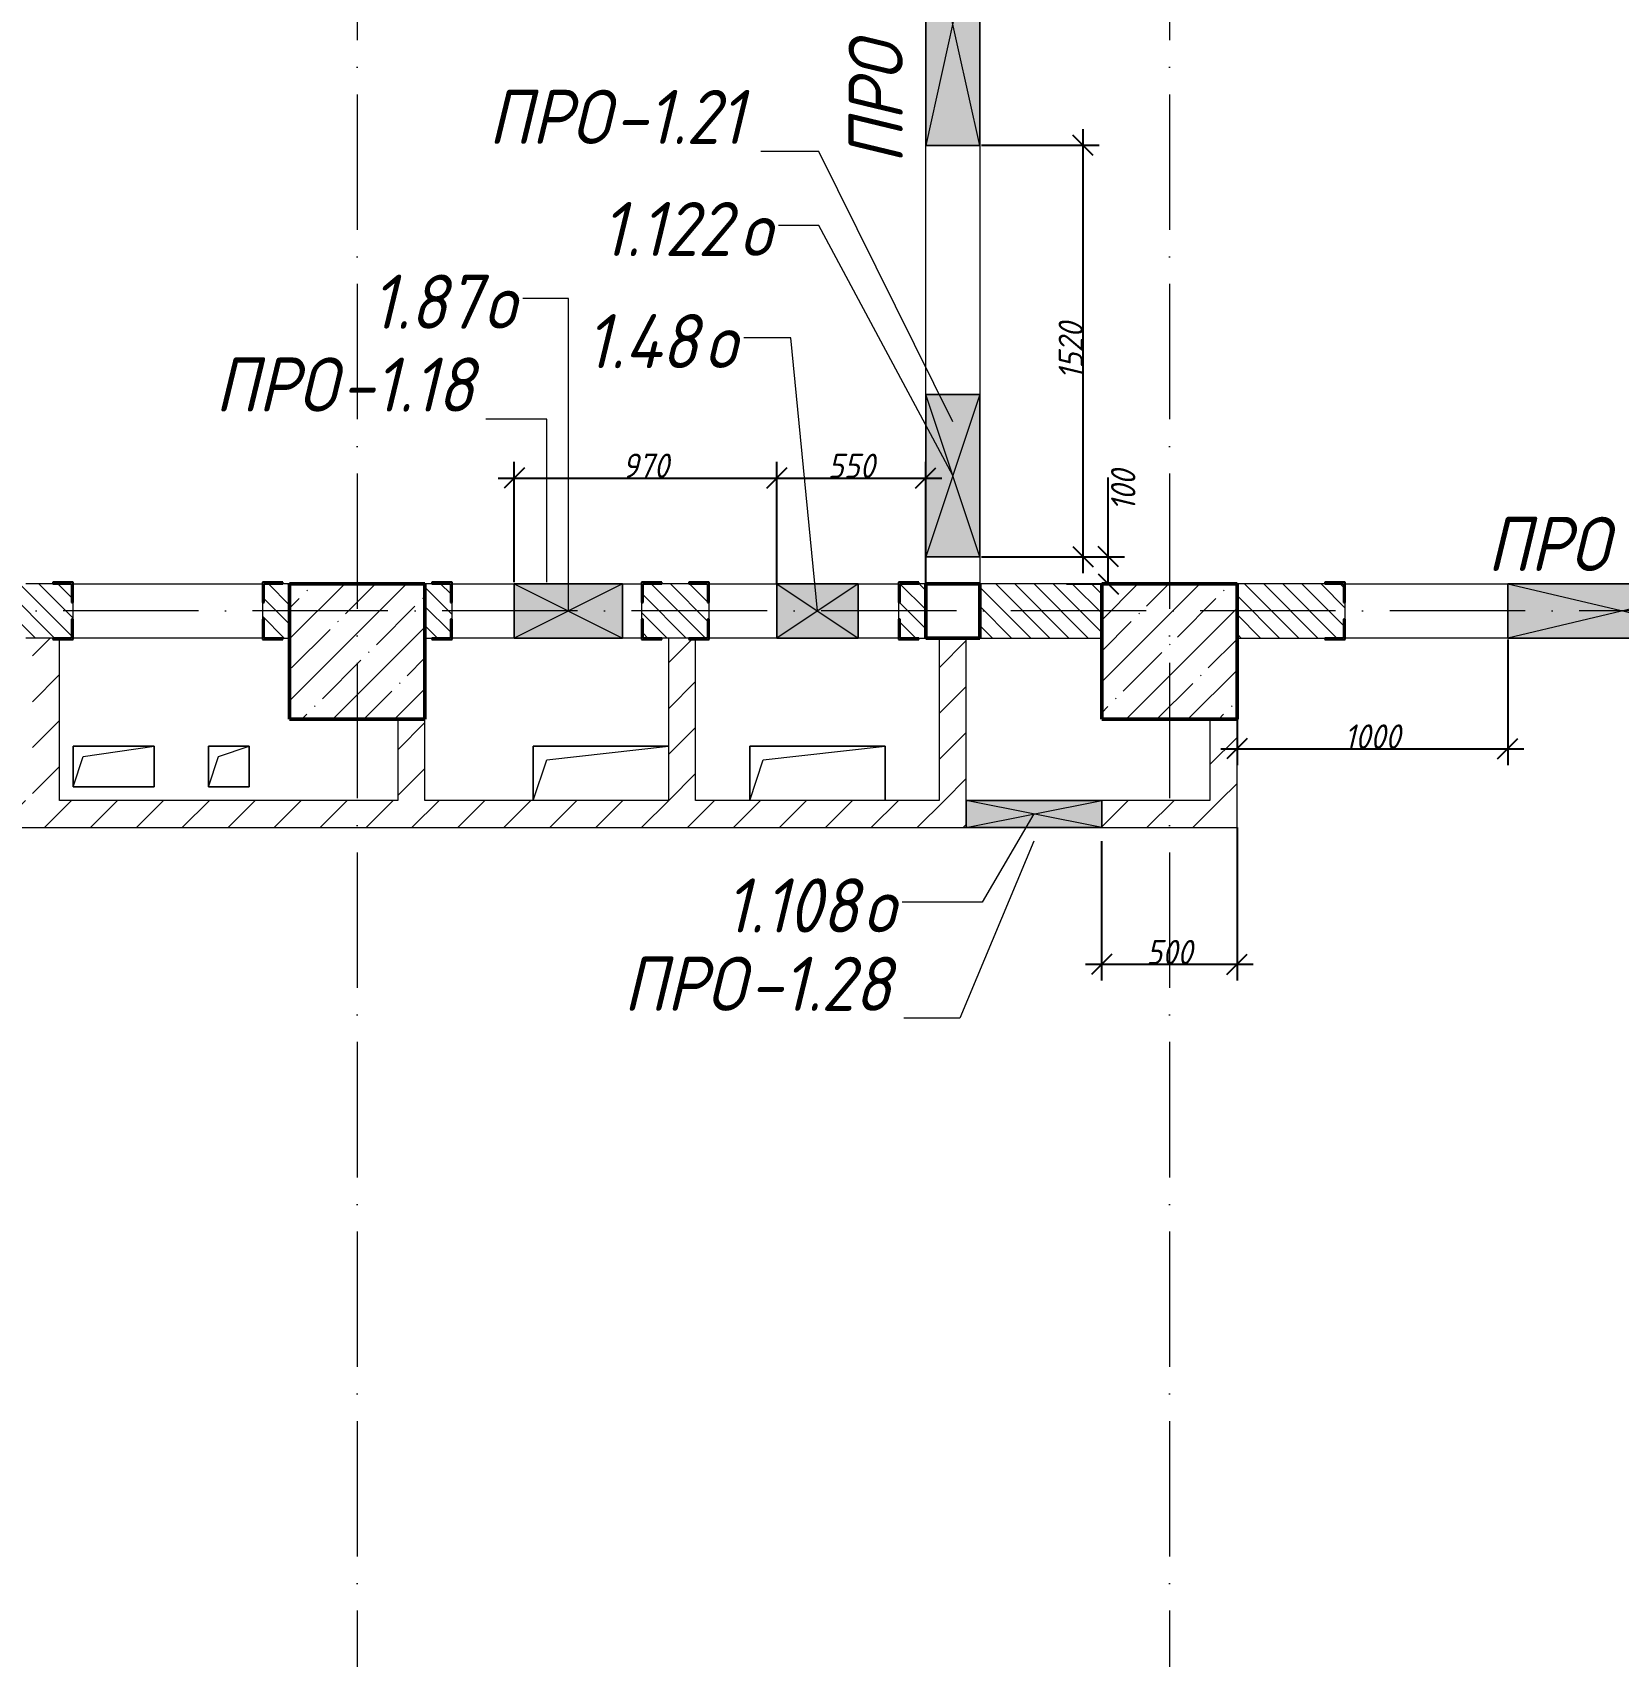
# Model space of a CAD drawing. Header units: millimetres. Extents: x -401725 to 250493, y 305116 to 802890.
# Drawn here: x -150765 to -144906, y 518234 to 524234 of the extents above; entities that cross this region are included whole.
import ezdxf

# ---------------------------------------------------------------- set-up
doc = ezdxf.new("R2010")
doc.units = ezdxf.units.MM
doc.linetypes.add('50_200_ШТРИХ_1Т_ш5_п1_п1_', pattern=[700, 500, -100, 0, -100])
for name, color, linetype, lineweight in [('A-____-____-DIMS', 7, 'Continuous', 9), ('A-DETL-GENF-OTLN', 7, 'Continuous', 9), ('A-FLOR-____-OTLN', 7, 'Continuous', 9), ('A-GENM-____-IDEN', 7, 'Continuous', 9), ('A-GENM-____-MCUT', 7, 'Continuous', 25), ('A-GENM-____-OTLN', 7, 'Continuous', 9), ('A-GENM-____-OTLN-1', 7, 'Continuous', 25), ('A-GLAZ-____-IDEN', 7, 'Continuous', 9), ('A-GLAZ-____-OTLN', 7, 'Continuous', 9), ('A-WALL-____-MCUT', 7, 'Continuous', 13), ('A-WALL-____-PATT-1', 7, 'Continuous', 9), ('A-WALL-FNSH-MCUT-1', 7, 'Continuous', 9), ('I-WALL-____-OTLN', 7, 'Continuous', 9), ('S-COLS-____-MCUT', 7, 'Continuous', 50), ('S-COLS-____-OTLN', 7, 'Continuous', 9), ('S-GRID-____-OTLN-1', 7, '50_200_ШТРИХ_1Т_ш5_п1_п1_', 9)]:
    doc.layers.add(name, color=color, linetype=linetype, lineweight=lineweight)
doc.styles.add('ISOCPEUR_I_11', font='isocpeui.ttf', dxfattribs={"width": 0.9, "height": 200})
doc.styles.add('ISOCPEUR_I_7', font='isocpeui.ttf', dxfattribs={"width": 0.9, "height": 90})
doc.dimstyles.new('ISO-1_8_0_9К_СРЕДНИЙ_Кладочные_1', dxfattribs={"dimscale": 304.8, "dimtxt": 89.638306, "dimasz": 0.246063, "dimexe": 0.19685, "dimexo": 0, "dimgap": 0, "dimtad": 1, "dimdec": 3, "dimrnd": 0.001, "dimdsep": 46, "dimtxsty": 'ISOCPEUR_I_7', "dimblk1": 'OBLIQUE', "dimblk2": 'OBLIQUE', "dimsah": 1, "dimcen": 0.09, "dimdle": 0.19685, "dimazin": 0, "dimtfac": 1, "dimtdec": 4, "dimtix": 1, "dimtmove": 0, "dimatfit": 3, "dimfxl": 1, "dimtvp": 1, "dimtolj": 1, "dimtzin": 0, "dimarcsym": 2})
doc.dimstyles.new('ISO-1_8_0_9К_СРЕДНИЙ_Кладочные_2', dxfattribs={"dimscale": 304.8, "dimtxt": 89.638306, "dimasz": 0.246063, "dimexe": 0.19685, "dimexo": 0, "dimgap": 0, "dimtad": 1, "dimdec": 3, "dimrnd": 0.001, "dimdsep": 46, "dimtxsty": 'ISOCPEUR_I_7', "dimblk1": 'OBLIQUE', "dimblk2": 'OBLIQUE', "dimsah": 1, "dimcen": 0.09, "dimdle": 0.19685, "dimazin": 0, "dimtfac": 1, "dimtdec": 4, "dimtix": 1, "dimtmove": 1, "dimatfit": 3, "dimfxl": 1, "dimtvp": 1, "dimtolj": 1, "dimtzin": 0, "dimarcsym": 2})
pattern_1 = [(135, (-176515.067, 459015.94), (-35.35534, -35.35534), [])]
pattern_2 = [(45, (-176515.07, 459015.94), (-84.85281, 84.85281), [])]

# ---------------------------------------------------------------- blocks, each defined once
blk = doc.blocks.new('BSC_Колонна _Прямоугольная - 500х500-V17-АР1_План отверстий 1 этажа в осях 1-64_Ю-ЯЯ')
at = {"layer": 'S-COLS-____-OTLN'}
h = blk.add_hatch(dxfattribs=at)
h.set_pattern_fill('FP_23', color=256, style=0, pattern_type=2)
h.set_pattern_definition([(45, (-26950, -62931.04), (-114.04925, 114.04925), []), (45, (-26835.95, -62931.04), (-114.04925, 114.04925), [201.613, -40.323, 3.353, -36.97])])
h.paths.add_polyline_path([(-250, -250), (250, -250), (250, 250), (-250, 250)], flags=0)
at = {"layer": 'S-COLS-____-MCUT'}
for p, q in [((250, 250), (-250, 250)), ((-250, 250), (-250, -250)), ((250, -250), (250, 250)), ((-250, -250), (250, -250))]:
    blk.add_line(p, q, dxfattribs=at)
blk = doc.blocks.new('BSC_Колонна _Прямоугольная - 500х500-V53-АР1_План отверстий 1 этажа в осях 1-64_Ю-ЯЯ')
at = {"layer": 'S-COLS-____-OTLN'}
h = blk.add_hatch(dxfattribs=at)
h.set_pattern_fill('FP_60', color=256, style=0, pattern_type=2)
h.set_pattern_definition([(45, (-29950, -62931.04), (-114.04925, 114.04925), []), (45, (-29835.95, -62931.04), (-114.04925, 114.04925), [201.613, -40.323, 3.353, -36.97])])
h.paths.add_polyline_path([(-250, -250), (250, -250), (250, 250), (-250, 250)], flags=0)
at = {"layer": 'S-COLS-____-MCUT'}
for p, q in [((250, 250), (-250, 250)), ((-250, 250), (-250, -250)), ((250, -250), (250, 250)), ((-250, -250), (250, -250))]:
    blk.add_line(p, q, dxfattribs=at)
blk = doc.blocks.new('Фахверк_СКБ_Уголок - 200_4010-27904266-АР1_План отверстий 1 этажа в осях 1-64_Ю-ЯЯ')
at = {"layer": 'A-GENM-____-MCUT'}
for p, q in [((125, 156), (50, 156)), ((50, 156), (50, 150)), ((50, 150), (119, 150)), ((119, 150), (119, 81)), ((125, 81), (125, 156)), ((119, 81), (125, 81)), ((125, 19), (119, 19)), ((119, 19), (119, -50)), ((125, -56), (125, 19)), ((119, -50), (50, -50)), ((50, -50), (50, -56)), ((50, -56), (125, -56))]:
    blk.add_line(p, q, dxfattribs=at)
blk = doc.blocks.new('Фахверк_СКБ_Уголок - 200_4010_1-27904896-АР1_План отверстий 1 этажа в осях 1-64_Ю-ЯЯ')
at = {"layer": 'A-GENM-____-MCUT'}
for p, q in [((200, 156), (125, 156)), ((125, 156), (125, 81)), ((131, 81), (131, 150)), ((131, 150), (200, 150)), ((200, 150), (200, 156)), ((125, 81), (131, 81)), ((131, 19), (125, 19)), ((125, 19), (125, -56)), ((131, -50), (131, 19)), ((125, -56), (200, -56)), ((200, -50), (131, -50)), ((200, -56), (200, -50))]:
    blk.add_line(p, q, dxfattribs=at)
blk = doc.blocks.new('Фахверк_СКБ_Уголок - 200_4010-27904286-АР1_План отверстий 1 этажа в осях 1-64_Ю-ЯЯ')
at = {"layer": 'A-GENM-____-MCUT'}
for p, q in [((200, 156), (125, 156)), ((125, 156), (125, 81)), ((131, 81), (131, 150)), ((131, 150), (200, 150)), ((200, 150), (200, 156)), ((125, 81), (131, 81)), ((131, 19), (125, 19)), ((125, 19), (125, -56)), ((131, -50), (131, 19)), ((125, -56), (200, -56)), ((200, -50), (131, -50)), ((200, -56), (200, -50))]:
    blk.add_line(p, q, dxfattribs=at)
blk = doc.blocks.new('AR_Отверстие прямоугольное _в плите_ - AR_Отверстие прямоугольное _в плите_-30229432-АР1_План отверстий 1 этажа в осях 1-64_Ю-ЯЯ')
at = {"layer": 'A-GENM-____-OTLN'}
for p, q in [((250, 100), (-250, 100)), ((-250, 100), (-250, -100)), ((-200, 50), (250, 100)), ((-250, -100), (-200, 50))]:
    blk.add_line(p, q, dxfattribs=at)
blk = doc.blocks.new('AR_Отверстие прямоугольное _в плите_ - AR_Отверстие прямоугольное _в плите_-V177-АР1_План отверстий 1 этажа в осях 1-64_Ю-ЯЯ')
at = {"layer": 'A-GENM-____-OTLN'}
for p, q in [((250, 100), (-250, 100)), ((-250, 100), (-250, -100)), ((-200, 50), (250, 100)), ((250, -100), (250, 100)), ((-250, -100), (-200, 50))]:
    blk.add_line(p, q, dxfattribs=at)
blk = doc.blocks.new('AR_Отверстие прямоугольное _в плите_ - AR_Отверстие прямоугольное _в плите_-30229441-АР1_План отверстий 1 этажа в осях 1-64_Ю-ЯЯ')
at = {"layer": 'A-GENM-____-OTLN'}
for p, q in [((150, 75), (-150, 75)), ((-150, 75), (-150, -75)), ((-112.5, 37.5), (150, 75)), ((150, -75), (150, 75)), ((-150, -75), (-112.5, 37.5)), ((-150, -75), (150, -75))]:
    blk.add_line(p, q, dxfattribs=at)
blk = doc.blocks.new('AR_Отверстие прямоугольное _в плите_ - AR_Отверстие прямоугольное _в плите_-30423627-АР1_План отверстий 1 этажа в осях 1-64_Ю-ЯЯ')
at = {"layer": 'A-GENM-____-OTLN'}
for p, q in [((75, 75), (-75, 75)), ((-75, 75), (-75, -75)), ((-37.5, 37.5), (75, 75)), ((75, -75), (75, 75)), ((-75, -75), (-37.5, 37.5)), ((-75, -75), (75, -75))]:
    blk.add_line(p, q, dxfattribs=at)
blk = doc.blocks.new('BSC_Колонна _Прямоугольная1 - 200х200 _металл_-35201515-АР1_План отверстий 1 этажа в осях 1-64_Ю-ЯЯ')
at = {"layer": 'S-COLS-____-MCUT'}
for p, q in [((100, 100), (-100, 100)), ((-100, 100), (-100, -100)), ((100, -100), (100, 100)), ((-100, -100), (100, -100))]:
    blk.add_line(p, q, dxfattribs=at)
blk = doc.blocks.new('AR_Отверстие прямоугольное _в стене_ - AR_Отверстие прямоугольное _в стене__ЭОМ-36396924-АР1_План отверстий 1 этажа в осях 1-64_Ю-ЯЯ')
at = {"layer": 'A-GLAZ-____-OTLN'}
blk.add_hatch(color=256, dxfattribs=at).paths.add_polyline_path([(200, -100), (200, 100), (-200, 100), (-200, -100)], flags=0)
at = {"layer": 'A-DETL-GENF-OTLN'}
for p, q in [((-200, -100), (-200, 100)), ((-200, 100), (200, 100)), ((200, 100), (-200, -100)), ((-200, 100), (200, -100)), ((200, 100), (-200, 100)), ((-200, 100), (-200, -100)), ((200, 100), (200, -100)), ((200, -100), (200, 100)), ((200, -100), (-200, -100)), ((-200, -100), (200, -100))]:
    blk.add_line(p, q, dxfattribs=at)
blk = doc.blocks.new('AR_Отверстие прямоугольное _в стене__БезПР - AR_Отверстие прямоугольное _в стене__БезПР-36392850-АР1_План отверстий 1 этажа в осях 1-64_Ю-ЯЯ')
at = {"layer": 'A-GLAZ-____-OTLN'}
blk.add_hatch(color=256, dxfattribs=at).paths.add_polyline_path([(150, -100), (150, 100), (-150, 100), (-150, -100)], flags=0)
at = {"layer": 'A-DETL-GENF-OTLN'}
for p, q in [((-150, -100), (-150, 100)), ((-150, 100), (150, 100)), ((150, 100), (-150, -100)), ((-150, 100), (150, -100)), ((150, 100), (-150, 100)), ((-150, 100), (-150, -100)), ((150, 100), (150, -100)), ((150, -100), (150, 100)), ((150, -100), (-150, -100)), ((-150, -100), (150, -100))]:
    blk.add_line(p, q, dxfattribs=at)
blk = doc.blocks.new('AR_Отверстие прямоугольное _в стене_ - AR_Отверстие прямоугольное _в стене__ЭОМ-36399535-АР1_План отверстий 1 этажа в осях 1-64_Ю-ЯЯ')
at = {"layer": 'A-GLAZ-____-OTLN'}
blk.add_hatch(color=256, dxfattribs=at).paths.add_polyline_path([(300, 100), (-300, 100), (-300, -100), (300, -100)], flags=0)
at = {"layer": 'A-DETL-GENF-OTLN'}
for p, q in [((-300, -100), (-300, 100)), ((-300, 100), (300, 100)), ((300, 100), (-300, -100)), ((-300, 100), (300, -100)), ((300, 100), (-300, 100)), ((-300, 100), (-300, -100)), ((300, 100), (300, -100)), ((300, -100), (300, 100)), ((300, -100), (-300, -100)), ((-300, -100), (300, -100))]:
    blk.add_line(p, q, dxfattribs=at)
blk = doc.blocks.new('AR_Отверстие прямоугольное _в стене_ - AR_Отверстие прямоугольное _в стене__ОВ-36689416-АР1_План отверстий 1 этажа в осях 1-64_Ю-ЯЯ')
at = {"layer": 'A-GLAZ-____-OTLN'}
blk.add_hatch(color=256, dxfattribs=at).paths.add_polyline_path([(-250, 50), (-250, -50), (250, -50), (250, 50)], flags=0)
at = {"layer": 'A-DETL-GENF-OTLN'}
for p, q in [((-250, -50), (-250, 50)), ((-250, 50), (250, 50)), ((250, 50), (-250, -50)), ((-250, 50), (250, -50)), ((250, 50), (-250, 50)), ((-250, 50), (-250, -50)), ((250, 50), (250, -50)), ((250, -50), (250, 50)), ((250, -50), (-250, -50)), ((-250, -50), (250, -50))]:
    blk.add_line(p, q, dxfattribs=at)
blk = doc.blocks.new('AR_Отверстие прямоугольное _в стене_ - AR_Отверстие прямоугольное _в стене__ОВ-36666481-АР1_План отверстий 1 этажа в осях 1-64_Ю-ЯЯ')
at = {"layer": 'A-GLAZ-____-OTLN'}
blk.add_hatch(color=256, dxfattribs=at).paths.add_polyline_path([(425, -100), (425, 100), (-425, 100), (-425, -100)], flags=0)
at = {"layer": 'A-DETL-GENF-OTLN'}
for p, q in [((-425, -100), (-425, 100)), ((-425, 100), (425, 100)), ((425, 100), (-425, -100)), ((-425, 100), (425, -100)), ((425, 100), (-425, 100)), ((-425, 100), (-425, -100)), ((425, 100), (425, -100)), ((425, -100), (425, 100)), ((425, -100), (-425, -100)), ((-425, -100), (425, -100))]:
    blk.add_line(p, q, dxfattribs=at)
blk = doc.blocks.new('AR_Отверстие прямоугольное _в стене_ - AR_Отверстие прямоугольное _в стене__ОВ-36717341-АР1_План отверстий 1 этажа в осях 1-64_Ю-ЯЯ')
at = {"layer": 'A-GLAZ-____-OTLN'}
blk.add_hatch(color=256, dxfattribs=at).paths.add_polyline_path([(450, 100), (-450, 100), (-450, -100), (450, -100)], flags=0)
at = {"layer": 'A-DETL-GENF-OTLN'}
for p, q in [((-450, -100), (-450, 100)), ((-450, 100), (450, 100)), ((450, 100), (-450, -100)), ((-450, 100), (450, -100)), ((450, 100), (-450, 100)), ((-450, 100), (-450, -100)), ((450, 100), (450, -100)), ((450, -100), (450, 100)), ((450, -100), (-450, -100)), ((-450, -100), (450, -100))]:
    blk.add_line(p, q, dxfattribs=at)
blk = doc.blocks.new('_Oblique')
at = {"color": 0, "linetype": 'ByBlock', "lineweight": -2}
blk.add_line((-0.5, -0.5), (0.5, 0.5), dxfattribs=at)
blk = doc.blocks.new('*D13620')
at = {"layer": 'A-____-____-DIMS', "color": 0, "lineweight": -2, "transparency": 16777216}
for p, q in [((-148985.1, 522203), (-148985.1, 522647.8)), ((-148015.1, 522197), (-148015.1, 522647.8)), ((-149045.1, 522587.8), (-147955.1, 522587.8))]:
    blk.add_line(p, q, dxfattribs=at)
at = {"layer": 'Defpoints', "color": 0, "transparency": 16777216}
for p in [(-148015.1, 522587.8), (-148985.1, 522203), (-148015.1, 522197)]:
    blk.add_point(p, dxfattribs=at)
at = {"layer": 'A-____-____-DIMS', "color": 0, "lineweight": -2, "transparency": 16777216, "xscale": 75, "yscale": 75, "zscale": 75, "rotation": 180}
blk.add_blockref('_Oblique', (-148985.1, 522587.8), dxfattribs=at)
at = {"layer": 'A-____-____-DIMS', "color": 0, "lineweight": -2, "transparency": 16777216, "xscale": 75, "yscale": 75, "zscale": 75}
blk.add_blockref('_Oblique', (-148015.1, 522587.8), dxfattribs=at)
at = {"layer": 'A-____-____-DIMS', "color": 0, "transparency": 16777216, "insert": (-148500.1, 522633.4), "char_height": 90, "width": 409.578, "attachment_point": 5, "style": 'ISOCPEUR_I_7'}
blk.add_mtext('\\A1;970', dxfattribs=at)
blk = doc.blocks.new('*D13621')
at = {"layer": 'A-____-____-DIMS', "color": 0, "lineweight": -2, "transparency": 16777216}
for p, q in [((-148015.1, 522197), (-148015.1, 522647.8)), ((-147465.1, 522197), (-147465.1, 522647.8)), ((-148075.1, 522587.8), (-147405.1, 522587.8))]:
    blk.add_line(p, q, dxfattribs=at)
at = {"layer": 'Defpoints', "color": 0, "transparency": 16777216}
for p in [(-147465.1, 522587.8), (-148015.1, 522197), (-147465.1, 522197)]:
    blk.add_point(p, dxfattribs=at)
at = {"layer": 'A-____-____-DIMS', "color": 0, "lineweight": -2, "transparency": 16777216, "xscale": 75, "yscale": 75, "zscale": 75, "rotation": 180}
blk.add_blockref('_Oblique', (-148015.1, 522587.8), dxfattribs=at)
at = {"layer": 'A-____-____-DIMS', "color": 0, "lineweight": -2, "transparency": 16777216, "xscale": 75, "yscale": 75, "zscale": 75}
blk.add_blockref('_Oblique', (-147465.1, 522587.8), dxfattribs=at)
at = {"layer": 'A-____-____-DIMS', "color": 0, "transparency": 16777216, "insert": (-147740.1, 522632.8), "char_height": 90, "width": 409.578, "attachment_point": 5, "style": 'ISOCPEUR_I_7'}
blk.add_mtext('\\A1;550', dxfattribs=at)
blk = doc.blocks.new('*D13625')
at = {"layer": 'A-____-____-DIMS', "color": 0, "lineweight": -2, "transparency": 16777216}
for p, q in [((-146884.1, 523877), (-146884.1, 522237)), ((-147259.1, 523817), (-146824.1, 523817)), ((-147259.1, 522297), (-146824.1, 522297))]:
    blk.add_line(p, q, dxfattribs=at)
at = {"layer": 'Defpoints', "color": 0, "transparency": 16777216}
for p in [(-147259.1, 523817), (-147259.1, 522297), (-146884.1, 522297)]:
    blk.add_point(p, dxfattribs=at)
at = {"layer": 'A-____-____-DIMS', "color": 0, "lineweight": -2, "transparency": 16777216, "xscale": 75, "yscale": 75, "zscale": 75}
for p, rotation in [((-146884.1, 523817), 90), ((-146884.1, 522297), 270)]:
    blk.add_blockref('_Oblique', p, dxfattribs=dict(at, rotation=rotation))
at = {"layer": 'A-____-____-DIMS', "color": 0, "transparency": 16777216, "insert": (-146929.1, 523057), "char_height": 90, "width": 504.733, "attachment_point": 5, "rotation": 90, "style": 'ISOCPEUR_I_7'}
blk.add_mtext('\\A1;1520', dxfattribs=at)
blk = doc.blocks.new('*D13626')
at = {"layer": 'A-____-____-DIMS', "color": 0, "lineweight": -2, "transparency": 16777216}
for p, q in [((-146790.5, 522297), (-146790.5, 522590.2)), ((-146790.5, 522197), (-146790.5, 522357)), ((-147259.1, 522297), (-146730.5, 522297)), ((-146945.1, 522197), (-146730.5, 522197))]:
    blk.add_line(p, q, dxfattribs=at)
at = {"layer": 'Defpoints', "color": 0, "transparency": 16777216}
for p in [(-147259.1, 522297), (-146945.1, 522197), (-146790.5, 522197)]:
    blk.add_point(p, dxfattribs=at)
at = {"layer": 'A-____-____-DIMS', "color": 0, "lineweight": -2, "transparency": 16777216, "xscale": 75, "yscale": 75, "zscale": 75}
for p, rotation in [((-146790.5, 522297), 90), ((-146790.5, 522197), 270)]:
    blk.add_blockref('_Oblique', p, dxfattribs=dict(at, rotation=rotation))
at = {"layer": 'A-____-____-DIMS', "color": 0, "transparency": 16777216, "insert": (-146780.4, 522466.1), "char_height": 90, "width": 368.207, "attachment_point": 1, "rotation": 90, "line_spacing_factor": 1.149209, "style": 'ISOCPEUR_I_7'}
blk.add_mtext('\\A1;100', dxfattribs=at)
blk = doc.blocks.new('*D13644')
at = {"layer": 'A-____-____-DIMS', "color": 0, "lineweight": -2, "transparency": 16777216}
for p, q in [((-145315.1, 521991), (-145315.1, 521527.8)), ((-146315.1, 521697), (-146315.1, 521527.8)), ((-146375.1, 521587.8), (-145255.1, 521587.8))]:
    blk.add_line(p, q, dxfattribs=at)
at = {"layer": 'Defpoints', "color": 0, "transparency": 16777216}
for p in [(-145315.1, 521991), (-146315.1, 521697), (-145315.1, 521587.8)]:
    blk.add_point(p, dxfattribs=at)
at = {"layer": 'A-____-____-DIMS', "color": 0, "lineweight": -2, "transparency": 16777216, "xscale": 75, "yscale": 75, "zscale": 75, "rotation": 180}
blk.add_blockref('_Oblique', (-146315.1, 521587.8), dxfattribs=at)
at = {"layer": 'A-____-____-DIMS', "color": 0, "lineweight": -2, "transparency": 16777216, "xscale": 75, "yscale": 75, "zscale": 75}
blk.add_blockref('_Oblique', (-145315.1, 521587.8), dxfattribs=at)
at = {"layer": 'A-____-____-DIMS', "color": 0, "transparency": 16777216, "insert": (-145815.1, 521632.8), "char_height": 90, "width": 504.733, "attachment_point": 5, "style": 'ISOCPEUR_I_7'}
blk.add_mtext('\\A1;1000', dxfattribs=at)
blk = doc.blocks.new('*D13648')
at = {"layer": 'A-____-____-DIMS', "color": 0, "lineweight": -2, "transparency": 16777216}
for p, q in [((-146315.1, 521297), (-146315.1, 520731.7)), ((-146815.1, 521247), (-146815.1, 520731.7)), ((-146875.1, 520791.7), (-146255.1, 520791.7))]:
    blk.add_line(p, q, dxfattribs=at)
at = {"layer": 'Defpoints', "color": 0, "transparency": 16777216}
for p in [(-146315.1, 521297), (-146815.1, 521247), (-146315.1, 520791.7)]:
    blk.add_point(p, dxfattribs=at)
at = {"layer": 'A-____-____-DIMS', "color": 0, "lineweight": -2, "transparency": 16777216, "xscale": 75, "yscale": 75, "zscale": 75, "rotation": 180}
blk.add_blockref('_Oblique', (-146815.1, 520791.7), dxfattribs=at)
at = {"layer": 'A-____-____-DIMS', "color": 0, "lineweight": -2, "transparency": 16777216, "xscale": 75, "yscale": 75, "zscale": 75}
blk.add_blockref('_Oblique', (-146315.1, 520791.7), dxfattribs=at)
at = {"layer": 'A-____-____-DIMS', "color": 0, "transparency": 16777216, "insert": (-146565.1, 520836.7), "char_height": 90, "width": 409.578, "attachment_point": 5, "style": 'ISOCPEUR_I_7'}
blk.add_mtext('\\A1;500', dxfattribs=at)

msp = doc.modelspace()

# ---------------------------------------------------------------- hatches: boundary and pattern name
at = {"layer": 'A-WALL-____-PATT-1'}
h = msp.add_hatch(dxfattribs=at)
h.set_pattern_fill('FP_6', color=256, style=0, pattern_type=2)
h.set_pattern_definition(pattern_1)
h.paths.add_polyline_path([(-149840.0675, 521996.983), (-149815.0675, 521996.983), (-149815.0675, 522196.983), (-149909.0675, 522196.983), (-149909.0675, 522127.983), (-149915.0675, 522127.983), (-149915.0675, 522065.983), (-149909.0675, 522065.983), (-149909.0675, 521996.983)], flags=0)
h.paths.add_polyline_path([(-151640.0675, 521996.983), (-151571.0675, 521996.983), (-151571.0675, 522065.983), (-151565.0675, 522065.983), (-151565.0675, 522127.983), (-151571.0675, 522127.983), (-151571.0675, 522196.983), (-152479.0675, 522196.983), (-152479.0675, 522127.983), (-152485.0675, 522127.983), (-152485.0675, 522065.983), (-152479.0675, 522065.983), (-152479.0675, 521996.983), (-151735.0675, 521996.983)], flags=0)
h.paths.add_polyline_path([(-150765.0675, 521996.983), (-150621.0675, 521996.983), (-150621.0675, 522065.983), (-150615.0675, 522065.983), (-150615.0675, 522127.983), (-150621.0675, 522127.983), (-150621.0675, 522196.983), (-150859.0675, 522196.983), (-150859.0675, 522127.983), (-150865.0675, 522127.983), (-150865.0675, 522065.983), (-150859.0675, 522065.983), (-150859.0675, 521996.983), (-150790.0675, 521996.983)], flags=0)
h.paths.add_polyline_path([(-155315.0675, 521996.983), (-153391.0675, 521997.6047), (-153391.0675, 522065.983), (-153385.0675, 522065.983), (-153385.0675, 522127.983), (-153391.0675, 522127.983), (-153391.0675, 522196.983), (-155315.0675, 522196.983)], flags=0)
h = msp.add_hatch(dxfattribs=at)
h.set_pattern_fill('FP_6', color=256, style=0, pattern_type=2)
h.set_pattern_definition(pattern_1)
h.paths.add_polyline_path([(-147559.0675, 521996.983), (-147465.0675, 521996.983), (-147465.0675, 522196.983), (-147559.0675, 522196.983), (-147559.0675, 522127.983), (-147565.0675, 522127.983), (-147565.0675, 522065.983), (-147559.0675, 522065.983)], flags=0)
h.paths.add_polyline_path([(-147265.0675, 521996.983), (-146815.0675, 521996.983), (-146815.0675, 522196.983), (-147265.0675, 522196.983), (-147265.0675, 522116.983)], flags=0)
h.paths.add_polyline_path([(-148415.0675, 521996.983), (-148271.0675, 521996.983), (-148271.0675, 522065.983), (-148265.0675, 522065.983), (-148265.0675, 522127.983), (-148271.0675, 522127.983), (-148271.0675, 522196.983), (-148509.0675, 522196.983), (-148509.0675, 522127.983), (-148515.0675, 522127.983), (-148515.0675, 522065.983), (-148509.0675, 522065.983), (-148509.0675, 521996.983), (-148440.0675, 521996.983)], flags=0)
h.paths.add_polyline_path([(-149290.0675, 521996.983), (-149221.0675, 521996.983), (-149221.0675, 522065.983), (-149215.0675, 522065.983), (-149215.0675, 522127.983), (-149221.0675, 522127.983), (-149221.0675, 522196.983), (-149315.0675, 522196.983), (-149315.0675, 521996.983)], flags=0)
h = msp.add_hatch(dxfattribs=at)
h.set_pattern_fill('FP_6', color=256, style=0, pattern_type=2)
h.set_pattern_definition(pattern_1)
h.paths.add_polyline_path([(-141180.4629, 521996.983), (-140815.0675, 521996.983), (-140815.0675, 522196.983), (-141459.0675, 522196.983), (-141459.0675, 522127.983), (-141465.0675, 522127.983), (-141465.0675, 522065.983), (-141459.0675, 522065.983), (-141459.0675, 521996.983), (-141390.0675, 521996.983)], flags=0)
h.paths.add_polyline_path([(-142947.9635, 521996.983), (-142371.0675, 521997.6316), (-142371.0675, 522065.983), (-142365.0675, 522065.983), (-142365.0675, 522127.983), (-142371.0675, 522127.983), (-142371.0675, 522196.983), (-143045.0675, 522196.983), (-143045.0675, 521996.983)], flags=0)
h.paths.add_polyline_path([(-144140.0675, 521996.983), (-143745.0675, 521996.983), (-143745.0675, 522196.983), (-144209.0675, 522196.3343), (-144209.0675, 522127.983), (-144215.0675, 522127.983), (-144215.0675, 522065.983), (-144209.0675, 522065.983), (-144209.0675, 521996.983)], flags=0)
h.paths.add_polyline_path([(-145921.0675, 521996.983), (-145921.0675, 522065.983), (-145915.0675, 522065.983), (-145915.0675, 522127.983), (-145921.0675, 522127.983), (-145921.0675, 522196.983), (-146315.0675, 522196.983), (-146315.0675, 521996.983), (-145990.0675, 521996.983)], flags=0)
h = msp.add_hatch(dxfattribs=at)
h.set_pattern_fill('FP_4', color=256, style=0, pattern_type=2)
h.set_pattern_definition(pattern_2)
h.paths.add_polyline_path([(-150665.0675, 521396.983), (-150665.0675, 521990.983), (-150690.0675, 521990.983), (-150690.0675, 521996.983), (-150765.0675, 521996.983), (-150765.0675, 521396.983), (-150690.0675, 521396.983)], flags=0)
h = msp.add_hatch(dxfattribs=at)
h.set_pattern_fill('FP_4', color=256, style=0, pattern_type=2)
h.set_pattern_definition(pattern_2)
h.paths.add_polyline_path([(-148415.0675, 521396.983), (-148315.0675, 521396.983), (-148315.0675, 521990.983), (-148340.0675, 521990.983), (-148340.0675, 521996.983), (-148415.0675, 521996.983), (-148415.0675, 521990.983)], flags=0)
h = msp.add_hatch(dxfattribs=at)
h.set_pattern_fill('FP_4', color=256, style=0, pattern_type=2)
h.set_pattern_definition(pattern_2)
h.paths.add_polyline_path([(-147315.0675, 521396.983), (-147315.0675, 521996.983), (-147415.0675, 521996.983), (-147415.0675, 521396.983)], flags=0)
h = msp.add_hatch(dxfattribs=at)
h.set_pattern_fill('FP_4', color=256, style=0, pattern_type=2)
h.set_pattern_definition(pattern_2)
h.paths.add_polyline_path([(-149315.0675, 521396.983), (-149315.0675, 521696.983), (-149415.0675, 521696.983), (-149415.0675, 521396.983)], flags=0)
h = msp.add_hatch(dxfattribs=at)
h.set_pattern_fill('FP_4', color=256, style=0, pattern_type=2)
h.set_pattern_definition(pattern_2)
h.paths.add_polyline_path([(-146315.0675, 521396.983), (-146315.0675, 521696.983), (-146415.0675, 521696.983), (-146415.0675, 521396.983)], flags=0)
h = msp.add_hatch(dxfattribs=at)
h.set_pattern_fill('FP_4', color=256, style=0, pattern_type=2)
h.set_pattern_definition(pattern_2)
h.paths.add_polyline_path([(-146315.0675, 521296.983), (-146315.0675, 521396.983), (-146815.0675, 521396.983), (-146815.0675, 521296.983), (-146482.9649, 521296.983)], flags=0)
h.paths.add_polyline_path([(-147315.0675, 521296.983), (-147315.0675, 521396.983), (-151635.0675, 521396.983), (-151635.0675, 521296.983), (-148250.4655, 521296.983)], flags=0)

# ---------------------------------------------------------------- linework, layer by layer
at = {"layer": 'A-FLOR-____-OTLN'}
for p, q in [((-150615.0675, 521596.983), (-150315.0675, 521596.983)), ((-150615.0675, 521446.983), (-150615.0675, 521596.983)), ((-150315.0675, 521596.983), (-150315.0675, 521446.983)), ((-150115.0675, 521596.983), (-149965.0675, 521596.983)), ((-150115.0675, 521446.983), (-150115.0675, 521596.983)), ((-149965.0675, 521596.983), (-149965.0675, 521446.983)), ((-148915.0675, 521596.983), (-148415.0675, 521596.983)), ((-148915.0675, 521396.983), (-148915.0675, 521596.983)), ((-148115.0675, 521596.983), (-147615.0675, 521596.983)), ((-148115.0675, 521396.983), (-148115.0675, 521596.983)), ((-147615.0675, 521596.983), (-147615.0675, 521396.983)), ((-150315.0675, 521446.983), (-150615.0675, 521446.983)), ((-149965.0675, 521446.983), (-150115.0675, 521446.983))]:
    msp.add_line(p, q, dxfattribs=at)
at = {"layer": 'A-GENM-____-IDEN'}
for p, q in [((-147860.5722, 523794.786), (-148073.9962, 523794.786)), ((-147365.0675, 522795.1358), (-147860.5722, 523794.786)), ((-148865.0675, 522805.9726), (-149089.7326, 522805.9726)), ((-148865.0675, 522202.983), (-148865.0675, 522805.9726)), ((-147065.0675, 521246.983), (-147339.5107, 520592.3599)), ((-147339.5107, 520592.3599), (-147546.0582, 520592.3599))]:
    msp.add_line(p, q, dxfattribs=at)
at = {"layer": 'A-GLAZ-____-IDEN'}
for p, q in [((-147860.5722, 523520.2461), (-148008.7516, 523520.2461)), ((-147365.0675, 522596.983), (-147860.5722, 523520.2461)), ((-148785.0675, 523251.6497), (-148953.9626, 523251.6497)), ((-148785.0675, 522096.983), (-148785.0675, 523251.6497)), ((-147963.3562, 523105.9288), (-148137.6234, 523105.9288)), ((-147865.0675, 522096.983), (-147963.3562, 523105.9288)), ((-147065.0675, 521346.983), (-147256.3213, 521021.3352)), ((-147256.3213, 521021.3352), (-147551.905, 521021.3352))]:
    msp.add_line(p, q, dxfattribs=at)
at = {"layer": 'A-WALL-____-MCUT'}
for p, q in [((-150690.0675, 522196.983), (-150790.0675, 522196.983)), ((-149815.0675, 522196.983), (-149840.0675, 522196.983)), ((-149290.0675, 522196.983), (-149315.0675, 522196.983)), ((-148340.0675, 522196.983), (-148440.0675, 522196.983)), ((-147465.0675, 522196.983), (-147490.0675, 522196.983)), ((-146815.0675, 522196.983), (-147265.0675, 522196.983)), ((-145990.0675, 522196.983), (-146315.0675, 522196.983)), ((-150615.0675, 522065.983), (-150615.0675, 522127.983)), ((-149915.0675, 522127.983), (-149915.0675, 522065.983)), ((-149215.0675, 522065.983), (-149215.0675, 522127.983)), ((-148515.0675, 522127.983), (-148515.0675, 522065.983)), ((-148265.0675, 522065.983), (-148265.0675, 522127.983)), ((-147565.0675, 522127.983), (-147565.0675, 522065.983)), ((-145915.0675, 522065.983), (-145915.0675, 522127.983)), ((-150690.0675, 521996.983), (-150790.0675, 521996.983)), ((-149840.0675, 521996.983), (-149815.0675, 521996.983)), ((-149315.0675, 521996.983), (-149290.0675, 521996.983)), ((-148340.0675, 521996.983), (-148440.0675, 521996.983)), ((-147490.0675, 521996.983), (-147465.0675, 521996.983)), ((-147265.0675, 521996.983), (-146815.0675, 521996.983)), ((-146315.0675, 521996.983), (-145990.0675, 521996.983))]:
    msp.add_line(p, q, dxfattribs=at)
at = {"layer": 'A-WALL-FNSH-MCUT-1'}
for p, q in [((-150665.0675, 521396.983), (-150665.0675, 521990.983)), ((-148415.0675, 521996.983), (-148415.0675, 521396.983)), ((-148315.0675, 521396.983), (-148315.0675, 521990.983)), ((-147415.0675, 521996.983), (-147415.0675, 521396.983)), ((-147315.0675, 521396.983), (-147315.0675, 521996.983)), ((-149415.0675, 521696.983), (-149415.0675, 521396.983)), ((-149315.0675, 521396.983), (-149315.0675, 521696.983)), ((-146415.0675, 521696.983), (-146415.0675, 521396.983)), ((-146315.0675, 521296.983), (-146315.0675, 521696.983)), ((-149415.0675, 521396.983), (-150665.0675, 521396.983)), ((-148415.0675, 521396.983), (-149315.0675, 521396.983)), ((-147415.0675, 521396.983), (-148315.0675, 521396.983)), ((-146415.0675, 521396.983), (-146815.0675, 521396.983)), ((-151835.0675, 521296.983), (-147315.0675, 521296.983)), ((-146815.0675, 521296.983), (-146315.0675, 521296.983))]:
    msp.add_line(p, q, dxfattribs=at)
at = {"layer": 'I-WALL-____-OTLN'}
for p, q in [((-147465.0675, 522896.983), (-147465.0675, 523816.983)), ((-147265.0675, 523816.983), (-147265.0675, 522896.983)), ((-147465.0675, 522196.983), (-147465.0675, 522296.983)), ((-147265.0675, 522296.983), (-147265.0675, 522196.983)), ((-150615.0675, 522196.983), (-149915.0675, 522196.983)), ((-149215.0675, 522196.983), (-148985.0675, 522196.983)), ((-148585.0675, 522196.983), (-148515.0675, 522196.983)), ((-148265.0675, 522196.983), (-148015.0675, 522196.983)), ((-147715.0675, 522196.983), (-147565.0675, 522196.983)), ((-145915.0675, 522196.983), (-145315.0675, 522196.983)), ((-149915.0675, 521996.983), (-150615.0675, 521996.983)), ((-148985.0675, 521996.983), (-149215.0675, 521996.983)), ((-148515.0675, 521996.983), (-148585.0675, 521996.983)), ((-148015.0675, 521996.983), (-148265.0675, 521996.983)), ((-147565.0675, 521996.983), (-147715.0675, 521996.983)), ((-145315.0675, 521996.983), (-145915.0675, 521996.983))]:
    msp.add_line(p, q, dxfattribs=at)
at = {"layer": 'S-GRID-____-OTLN-1'}
for p, q in [((-149565.0675, 549908.7924), (-149565.0675, 511907.5288)), ((-146565.0675, 549908.7924), (-146565.0675, 511907.5288)), ((-72440.6609, 522096.983), (-181183.8377, 522096.983))]:
    msp.add_line(p, q, dxfattribs=at)

# ---------------------------------------------------------------- block references
at = {"layer": 'A-GENM-____-OTLN'}
for name, p in [('AR_Отверстие прямоугольное _в плите_ - AR_Отверстие прямоугольное _в плите_-30229441-АР1_План отверстий 1 этажа в осях 1-64_Ю-ЯЯ', (-150465.0675, 521521.983)), ('AR_Отверстие прямоугольное _в плите_ - AR_Отверстие прямоугольное _в плите_-30423627-АР1_План отверстий 1 этажа в осях 1-64_Ю-ЯЯ', (-150040.0675, 521521.983)), ('AR_Отверстие прямоугольное _в плите_ - AR_Отверстие прямоугольное _в плите_-30229432-АР1_План отверстий 1 этажа в осях 1-64_Ю-ЯЯ', (-148665.0675, 521496.983)), ('AR_Отверстие прямоугольное _в плите_ - AR_Отверстие прямоугольное _в плите_-V177-АР1_План отверстий 1 этажа в осях 1-64_Ю-ЯЯ', (-147865.0675, 521496.983))]:
    msp.add_blockref(name, p, dxfattribs=at)
at = {"layer": 'A-GENM-____-OTLN-1'}
for name, p in [('Фахверк_СКБ_Уголок - 200_4010-27904266-АР1_План отверстий 1 этажа в осях 1-64_Ю-ЯЯ', (-150740.0675, 522046.983)), ('Фахверк_СКБ_Уголок - 200_4010_1-27904896-АР1_План отверстий 1 этажа в осях 1-64_Ю-ЯЯ', (-150040.0675, 522046.983)), ('Фахверк_СКБ_Уголок - 200_4010-27904286-АР1_План отверстий 1 этажа в осях 1-64_Ю-ЯЯ', (-148640.0675, 522046.983)), ('Фахверк_СКБ_Уголок - 200_4010_1-27904896-АР1_План отверстий 1 этажа в осях 1-64_Ю-ЯЯ', (-147690.0675, 522046.983)), ('Фахверк_СКБ_Уголок - 200_4010-27904266-АР1_План отверстий 1 этажа в осях 1-64_Ю-ЯЯ', (-146040.0675, 522046.983))]:
    msp.add_blockref(name, p, dxfattribs=at)
at = {"layer": 'A-GENM-____-OTLN-1', "rotation": 180}
for p in [(-149090.0675, 522146.983), (-148140.0675, 522146.983)]:
    msp.add_blockref('Фахверк_СКБ_Уголок - 200_4010_1-27904896-АР1_План отверстий 1 этажа в осях 1-64_Ю-ЯЯ', p, dxfattribs=at)
at = {"layer": 'A-GLAZ-____-OTLN'}
for name, p, rotation in [('AR_Отверстие прямоугольное _в стене_ - AR_Отверстие прямоугольное _в стене__ОВ-36717341-АР1_План отверстий 1 этажа в осях 1-64_Ю-ЯЯ', (-147365.0675, 524266.983), 269.9999999999999), ('AR_Отверстие прямоугольное _в стене_ - AR_Отверстие прямоугольное _в стене__ЭОМ-36399535-АР1_План отверстий 1 этажа в осях 1-64_Ю-ЯЯ', (-147365.0675, 522596.983), 269.9999999999999), ('AR_Отверстие прямоугольное _в стене_ - AR_Отверстие прямоугольное _в стене__ОВ-36689416-АР1_План отверстий 1 этажа в осях 1-64_Ю-ЯЯ', (-147065.0675, 521346.983), 180)]:
    msp.add_blockref(name, p, dxfattribs=dict(at, rotation=rotation))
for name, p in [('AR_Отверстие прямоугольное _в стене_ - AR_Отверстие прямоугольное _в стене__ЭОМ-36396924-АР1_План отверстий 1 этажа в осях 1-64_Ю-ЯЯ', (-148785.0675, 522096.983)), ('AR_Отверстие прямоугольное _в стене__БезПР - AR_Отверстие прямоугольное _в стене__БезПР-36392850-АР1_План отверстий 1 этажа в осях 1-64_Ю-ЯЯ', (-147865.0675, 522096.983)), ('AR_Отверстие прямоугольное _в стене_ - AR_Отверстие прямоугольное _в стене__ОВ-36666481-АР1_План отверстий 1 этажа в осях 1-64_Ю-ЯЯ', (-144890.0675, 522096.983))]:
    msp.add_blockref(name, p, dxfattribs=at)
at = {"layer": 'S-COLS-____-OTLN'}
for name, p in [('BSC_Колонна _Прямоугольная - 500х500-V17-АР1_План отверстий 1 этажа в осях 1-64_Ю-ЯЯ', (-149565.0675, 521946.983)), ('BSC_Колонна _Прямоугольная - 500х500-V53-АР1_План отверстий 1 этажа в осях 1-64_Ю-ЯЯ', (-146565.0675, 521946.983))]:
    msp.add_blockref(name, p, dxfattribs=at)
at = {"layer": 'S-COLS-____-OTLN', "rotation": 270.0000000000001}
msp.add_blockref('BSC_Колонна _Прямоугольная1 - 200х200 _металл_-35201515-АР1_План отверстий 1 этажа в осях 1-64_Ю-ЯЯ', (-147365.0675, 522096.983), dxfattribs=at)

# ---------------------------------------------------------------- texts
at = {"layer": 'A-GENM-____-IDEN', "insert": (-147749.6224, 523748.8763), "char_height": 200, "width": 562.784625, "attachment_point": 1, "rotation": 90, "style": 'ISOCPEUR_I_11'}
msp.add_mtext('ПРО', dxfattribs=at)
at = {"layer": 'A-GENM-____-IDEN', "char_height": 200, "attachment_point": 1, "style": 'ISOCPEUR_I_11'}
for s, insert, width in [('ПРО', (-149080.6217, 524021.9022), 562.784625), ('-1.21', (-148616.2779, 524021.9022), 620.506125), ('ПРО', (-150090.4017, 523033.0887), 562.784625), ('-1.18', (-149626.058, 523033.0887), 620.506125), ('ПРО', (-145390.6241, 522444.0991), 562.784625), ('ПРО', (-148581.8161, 520819.476), 562.784625), ('-1.28', (-148117.4723, 520819.476), 663.79725)]:
    msp.add_mtext(s, dxfattribs=dict(at, insert=insert, width=width))
at = {"layer": 'A-GLAZ-____-IDEN', "char_height": 200, "attachment_point": 1, "style": 'ISOCPEUR_I_11'}
for s, insert, width in [('1.122', (-148663.6048, 523607.8606), 620.506125), ('\\fISOCPEUR|b0|i1|c204|p34|;\\W.9;о', (-148151.6361, 523607.8606), 158.734125), ('1.87', (-149513.4142, 523339.2643), 505.063125), ('\\fISOCPEUR|b0|i1|c204|p34|;\\W.9;о', (-149096.6955, 523339.2643), 158.734125), ('1.48', (-148721.3802, 523193.5433), 533.923875), ('\\fISOCPEUR|b0|i1|c204|p34|;\\W.9;о', (-148280.8489, 523193.5433), 158.734125), ('1.108', (-148206.7583, 521108.9498), 620.506125), ('\\fISOCPEUR|b0|i1|c204|p34|;\\W.9;о', (-147694.7895, 521108.9498), 158.734125)]:
    msp.add_mtext(s, dxfattribs=dict(at, insert=insert, width=width))

# ---------------------------------------------------------------- dimensions: what is measured, and where the dimension line sits
at = {"layer": 'A-____-____-DIMS'}
dim = msp.add_linear_dim(base=(-146884.1212, 522296.983), p1=(-147259.0675, 523816.983), p2=(-147259.0675, 522296.983), angle=90, dimstyle='ISO-1_8_0_9К_СРЕДНИЙ_Кладочные_2', override={"dimpost": '<>', "dimfxl": 1520}, dxfattribs=at)
dim.commit()
dim.dimension.update_dxf_attribs({"geometry": '*D13625', "text_midpoint": (-146929.1212, 523056.983)})
dim = msp.add_linear_dim(base=(-146790.4975, 522196.983), p1=(-147259.0675, 522296.983), p2=(-146945.0675, 522196.983), angle=90, dimstyle='ISO-1_8_0_9К_СРЕДНИЙ_Кладочные_1', override={"dimpost": '<>', "dimfxl": 329.539072}, dxfattribs=at)
dim.commit()
dim.dimension.update_dxf_attribs({"geometry": '*D13626', "text_midpoint": (-146720.3588, 522590.1949), "dimtype": 160, "text_rotation": 90})
for base, p1, p2, override, picture, middle in [((-148015.0675, 522587.7711), (-148985.0675, 522202.983), (-148015.0675, 522196.983), {"dimpost": '<>', "dimfxl": 970.018556}, '*D13620', (-148500.0675, 522633.3506)), ((-147465.0675, 522587.7711), (-148015.0675, 522196.983), (-147465.0675, 522196.983), {"dimpost": '<>', "dimfxl": 550}, '*D13621', (-147740.0675, 522632.7711)), ((-145315.0675, 521587.818), (-146315.0675, 521696.983), (-145315.0675, 521990.983), {"dimpost": '<>', "dimfxl": 1042.322407}, '*D13644', (-145815.0675, 521632.818)), ((-146315.0675, 520791.7076), (-146815.0675, 521246.983), (-146315.0675, 521296.983), {"dimpost": '<>', "dimfxl": 502.493781}, '*D13648', (-146565.0675, 520836.7076))]:
    dim = msp.add_linear_dim(base=base, p1=p1, p2=p2, dimstyle='ISO-1_8_0_9К_СРЕДНИЙ_Кладочные_2', override=override, dxfattribs=at)
    dim.commit()
    dim.dimension.update_dxf_attribs({"geometry": picture, "text_midpoint": middle})

doc.saveas('drawing.dxf')
